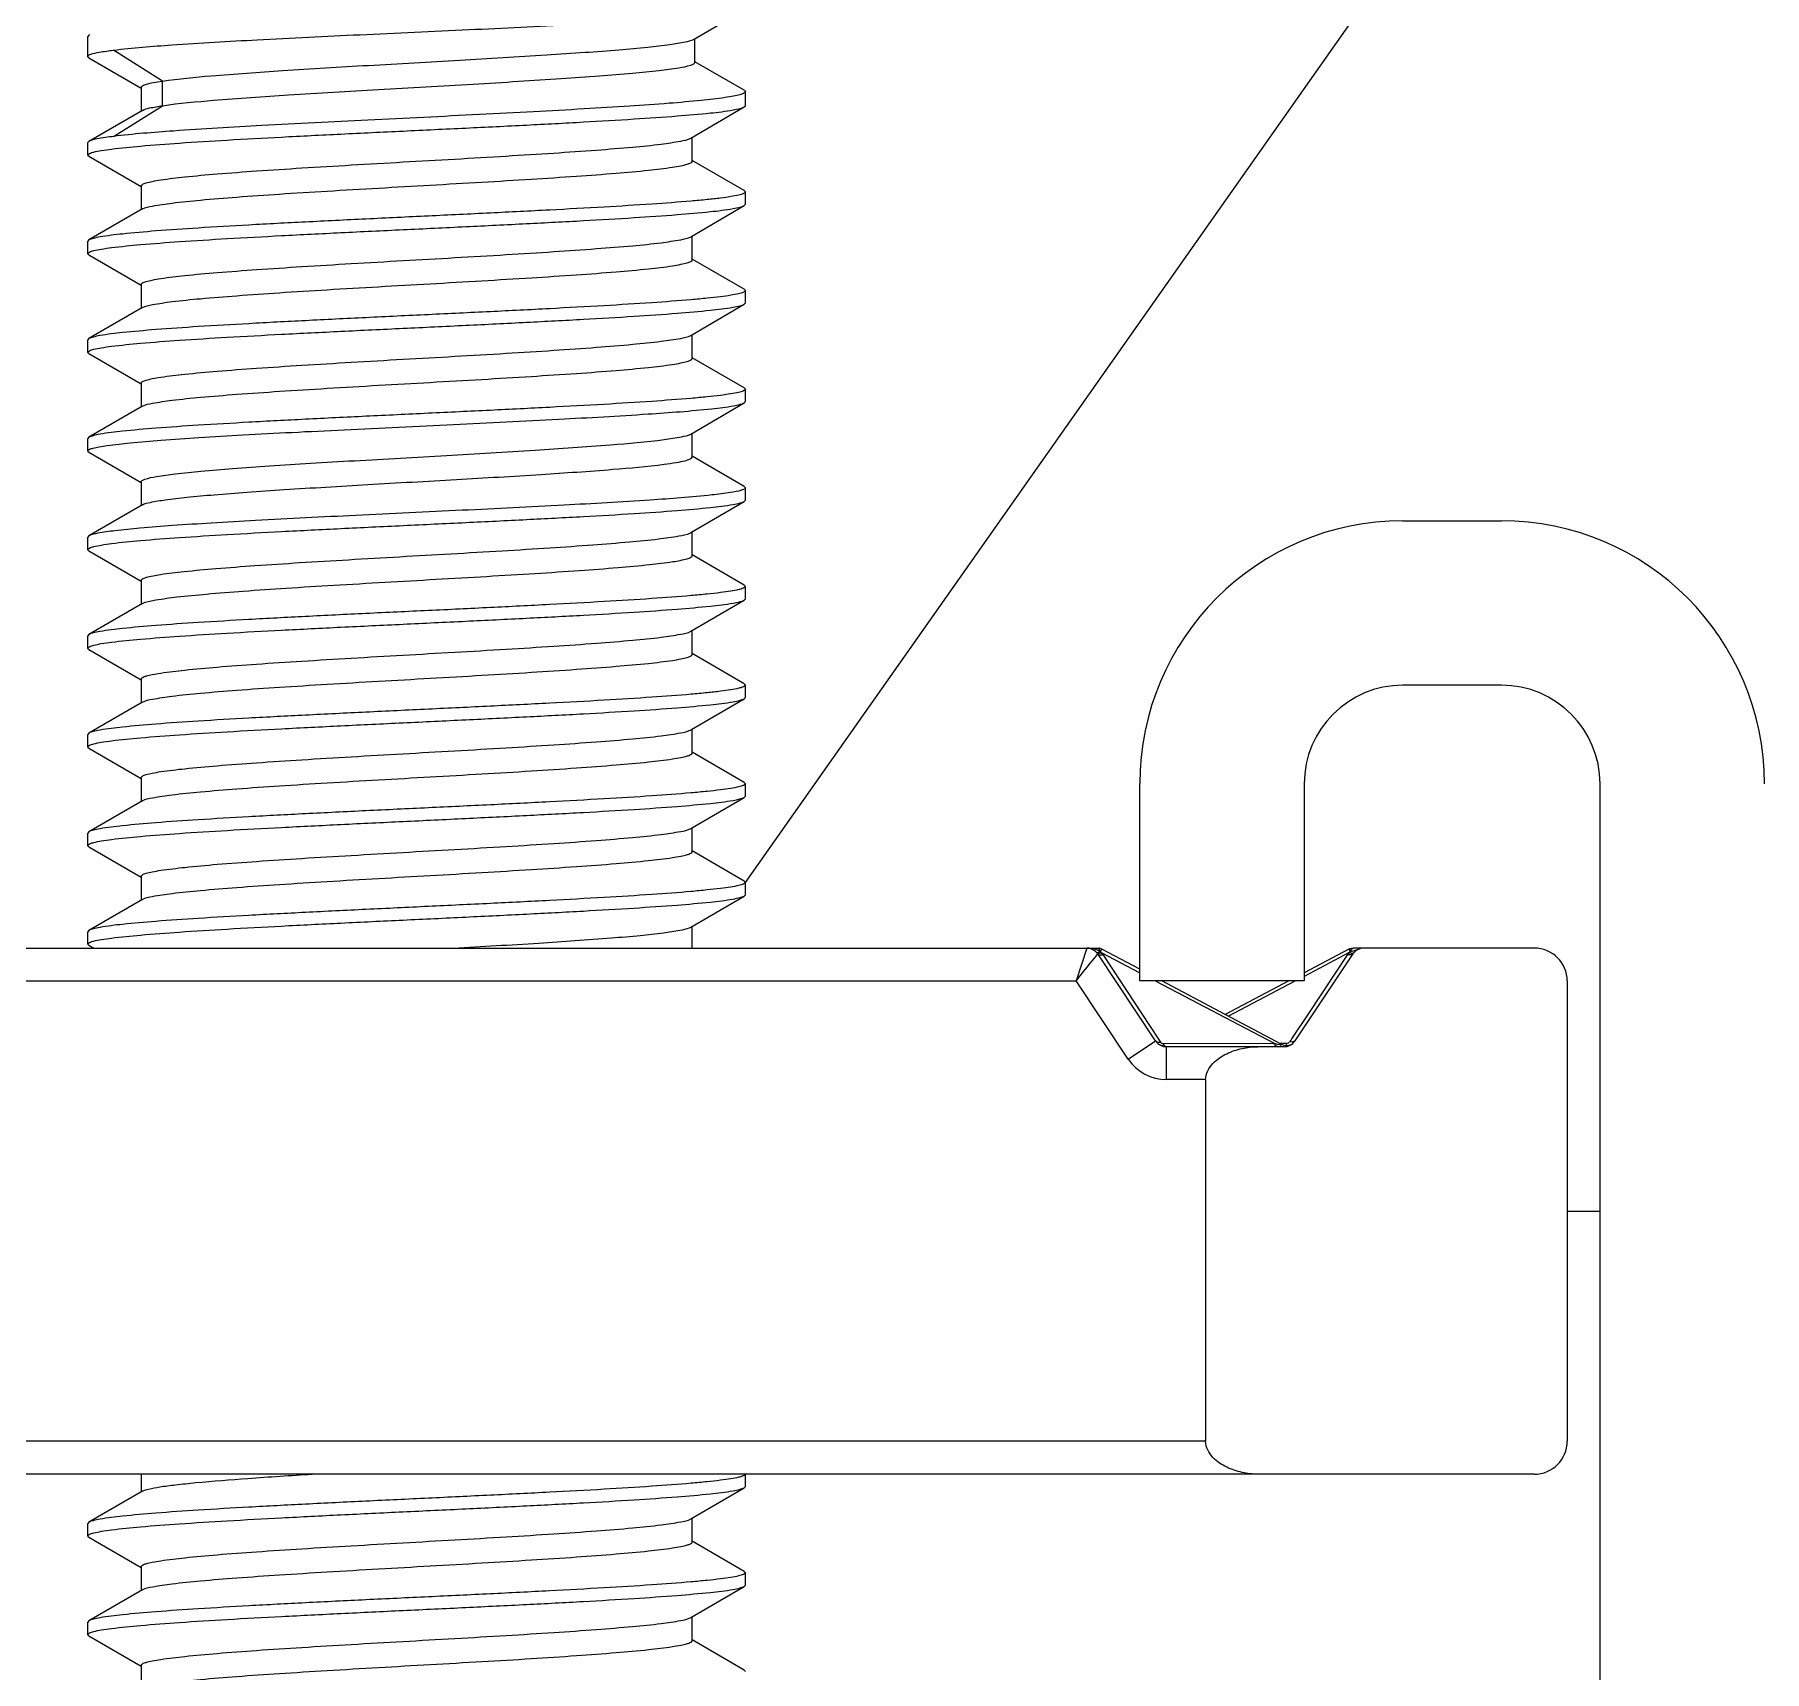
# Model space of a CAD drawing. Extents: x 27938 to 1042331, y -235042 to 1535213.
# Drawn here: x 732747.7 to 733053.3, y 769173.6 to 769462.7 of the extents above; entities that cross this region are included whole.
import ezdxf

# ---------------------------------------------------------------- set-up
doc = ezdxf.new("R2010")
doc.units = 0
doc.header["$LTSCALE"] = 1000
doc.header["$MEASUREMENT"] = 0
doc.styles.get("Standard").update_dxf_attribs({"font": 'gbenor.shx', "bigfont": 'gbcbig.shx'})
doc.dimstyles.get("Standard").update_dxf_attribs({"dimtxt": 0.18, "dimasz": 0.18, "dimexe": 0.18, "dimexo": 0.0625, "dimgap": 0.09, "dimtad": 0, "dimtih": 1, "dimtoh": 1, "dimdec": 4, "dimzin": 0, "dimdsep": 46, "dimtxsty": 'Standard', "dimcen": 0.09, "dimadec": 0, "dimazin": 0, "dimtfac": 1, "dimtdec": 4, "dimtofl": 0, "dimtmove": 0, "dimatfit": 3, "dimfxl": 1, "dimtolj": 1, "dimtzin": 0, "dimarcsym": 0})

msp = doc.modelspace()

# ---------------------------------------------------------------- linework, layer by layer
at = {"linetype": 'Continuous'}
for p, q in [((732864.11, 769461.91), (732873.08, 769467.13)), ((732757.36, 769462.75), (732757.09, 769462.44)), ((732757.09, 769458.9), (732757.09, 769462.44)), ((732757.09, 769458.9), (732757.09, 769462.44)), ((732864.34, 769457.83), (732864.34, 769462.05)), ((732757.28, 769458.67), (732757.09, 769458.9)), ((732757.28, 769458.67), (732766.5, 769453.31)), ((732770.28, 769454.55), (732761.6, 769460)), ((732873.02, 769452.93), (732864.34, 769457.96)), ((732766.5, 769453.45), (732766.5, 769449.23)), ((732770.28, 769450.19), (732770.28, 769454.55)), ((732873.02, 769452.93), (732873.25, 769452.66)), ((732873.25, 769452.66), (732873.24, 769452.63)), ((732873.25, 769450.19), (732873.25, 769452.66)), ((732873.25, 769450.19), (732873.25, 769452.66)), ((732766.73, 769449.37), (732757.28, 769443.89)), ((732761.6, 769444.76), (732770.28, 769450.19)), ((732863.6, 769444.47), (732873.05, 769449.96)), ((732873.05, 769449.96), (732873.25, 769450.19)), ((732757.28, 769443.89), (732757.09, 769443.66)), ((732757.09, 769441.48), (732757.09, 769443.66)), ((732757.09, 769441.48), (732757.09, 769443.66)), ((732863.84, 769440.38), (732863.84, 769444.6)), ((732757.28, 769441.25), (732757.09, 769441.48)), ((732757.28, 769441.25), (732766.5, 769435.89)), ((732873.05, 769435.18), (732863.84, 769440.52)), ((732766.5, 769436.02), (732766.5, 769431.81)), ((732873.05, 769435.18), (732873.25, 769434.95)), ((732873.25, 769434.95), (732873.24, 769434.92)), ((732873.25, 769432.77), (732873.25, 769434.95)), ((732873.25, 769432.77), (732873.25, 769434.95)), ((732766.73, 769431.94), (732757.28, 769426.47)), ((732863.6, 769427.04), (732873.05, 769432.54)), ((732873.05, 769432.54), (732873.25, 769432.77)), ((732757.28, 769426.47), (732757.09, 769426.24)), ((732757.09, 769424.05), (732757.09, 769426.24)), ((732757.09, 769424.05), (732757.09, 769426.24)), ((732863.84, 769422.96), (732863.84, 769427.18)), ((732757.28, 769423.83), (732757.09, 769424.05)), ((732757.28, 769423.83), (732766.5, 769418.47)), ((732873.05, 769417.75), (732863.84, 769423.09)), ((732766.5, 769418.6), (732766.5, 769414.38)), ((732873.05, 769417.75), (732873.25, 769417.52)), ((732873.05, 769415.11), (732873.25, 769415.34)), ((732873.25, 769417.52), (732873.24, 769417.49)), ((732873.25, 769415.34), (732873.25, 769417.52)), ((732873.25, 769415.34), (732873.25, 769417.52)), ((732766.73, 769414.52), (732757.28, 769409.04)), ((732863.6, 769409.62), (732873.05, 769415.11)), ((732757.28, 769409.04), (732757.09, 769408.81)), ((732863.84, 769405.53), (732863.84, 769409.75)), ((732757.09, 769406.63), (732757.09, 769408.81)), ((732757.09, 769406.63), (732757.09, 769408.81)), ((732757.28, 769406.4), (732757.09, 769406.63)), ((732757.28, 769406.4), (732766.5, 769401.04)), ((732873.05, 769400.33), (732863.84, 769405.67)), ((732766.5, 769401.18), (732766.5, 769396.96)), ((732873.05, 769400.33), (732873.25, 769400.1)), ((732873.25, 769400.1), (732873.24, 769400.07)), ((732873.25, 769397.92), (732873.25, 769400.1)), ((732873.25, 769397.92), (732873.25, 769400.1)), ((732766.73, 769397.09), (732757.28, 769391.62)), ((732863.6, 769392.19), (732873.05, 769397.69)), ((732873.05, 769397.69), (732873.25, 769397.92)), ((732757.28, 769391.62), (732757.09, 769391.39)), ((732757.09, 769389.21), (732757.09, 769391.39)), ((732757.09, 769389.21), (732757.09, 769391.39)), ((732863.84, 769388.11), (732863.84, 769392.33)), ((732757.09, 769389.21), (732757.09, 769389.24)), ((732757.28, 769388.98), (732757.09, 769389.21)), ((732757.28, 769388.98), (732766.5, 769383.62)), ((732873.05, 769382.91), (732863.84, 769388.25)), ((732766.5, 769383.75), (732766.5, 769379.53)), ((732873.05, 769382.91), (732873.25, 769382.68)), ((732873.25, 769380.49), (732873.25, 769382.68)), ((732873.25, 769380.49), (732873.25, 769382.68)), ((732766.73, 769379.67), (732757.28, 769374.19)), ((732863.6, 769374.77), (732873.05, 769380.27)), ((732873.05, 769380.27), (732873.25, 769380.49)), ((732989.41, 769376.87), (733006.83, 769376.87)), ((732757.28, 769374.19), (732757.09, 769373.96)), ((732757.09, 769371.78), (732757.09, 769373.96)), ((732863.48, 769374.7), (732863.6, 769374.77)), ((732863.84, 769370.68), (732863.84, 769374.91)), ((732757.28, 769371.55), (732757.09, 769371.78)), ((732757.28, 769371.55), (732766.5, 769366.19)), ((732873.05, 769365.48), (732863.84, 769370.82)), ((732766.5, 769366.33), (732766.5, 769362.11)), ((732873.05, 769365.48), (732873.25, 769365.25)), ((732873.25, 769365.25), (732873.24, 769365.22)), ((732873.25, 769363.07), (732873.25, 769365.25)), ((732873.25, 769363.07), (732873.25, 769365.25)), ((732766.73, 769362.25), (732757.28, 769356.77)), ((732766.73, 769362.25), (732766.97, 769362.36)), ((732863.6, 769357.35), (732873.05, 769362.84)), ((732873.05, 769362.84), (732873.25, 769363.07)), ((732863.84, 769353.26), (732863.84, 769357.48)), ((732757.28, 769356.77), (732757.09, 769356.54)), ((732757.09, 769354.36), (732757.09, 769356.54)), ((732757.09, 769354.36), (732757.09, 769356.54)), ((732757.28, 769354.13), (732757.09, 769354.36)), ((732757.28, 769354.13), (732766.5, 769348.77)), ((732873.05, 769348.06), (732863.84, 769353.4)), ((732766.5, 769348.9), (732766.5, 769344.69)), ((732873.05, 769348.06), (732873.25, 769347.83)), ((732863.6, 769339.92), (732873.05, 769345.42)), ((732873.05, 769345.42), (732873.25, 769345.65)), ((732873.25, 769347.83), (732873.24, 769347.8)), ((732873.25, 769345.65), (732873.25, 769347.83)), ((732873.25, 769345.65), (732873.25, 769347.83)), ((733006.83, 769347.83), (732989.41, 769347.83)), ((732766.73, 769344.82), (732757.28, 769339.35)), ((732757.28, 769339.35), (732757.09, 769339.12)), ((732757.09, 769336.93), (732757.09, 769339.12)), ((732757.09, 769336.93), (732757.09, 769339.12)), ((732863.84, 769335.84), (732863.84, 769340.06)), ((732757.28, 769336.71), (732757.09, 769336.93)), ((732757.28, 769336.71), (732766.5, 769331.35)), ((732873.05, 769330.63), (732863.84, 769335.97)), ((732766.5, 769331.48), (732766.5, 769327.26)), ((732873.05, 769330.63), (732873.25, 769330.4)), ((732873.25, 769330.4), (732873.24, 769330.37)), ((732873.25, 769328.22), (732873.25, 769330.4)), ((732873.25, 769328.22), (732873.25, 769330.4)), ((732942.94, 769295.56), (732942.94, 769330.4)), ((732971.98, 769330.4), (732971.98, 769295.56)), ((733024.26, 768947.08), (733024.26, 769330.4)), ((732766.73, 769327.4), (732757.28, 769321.92)), ((732863.6, 769322.5), (732873.05, 769327.99)), ((732873.05, 769327.99), (732873.25, 769328.22)), ((732757.28, 769321.92), (732757.09, 769321.69)), ((732757.09, 769319.51), (732757.09, 769321.69)), ((732757.09, 769319.51), (732757.09, 769321.69)), ((732863.84, 769318.41), (732863.84, 769322.63)), ((732757.28, 769319.28), (732757.09, 769319.51)), ((732757.28, 769319.28), (732766.5, 769313.92)), ((732873.05, 769313.21), (732863.84, 769318.55)), ((732766.5, 769314.06), (732766.5, 769309.84)), ((732873.05, 769313.21), (732873.25, 769312.98)), ((732873.25, 769312.98), (732873.24, 769312.95)), ((732873.25, 769310.8), (732873.25, 769312.98)), ((732873.25, 769310.8), (732873.25, 769312.98)), ((732766.73, 769309.97), (732757.28, 769304.5)), ((732863.6, 769305.07), (732873.05, 769310.57)), ((732873.05, 769310.57), (732873.25, 769310.8)), ((732863.84, 769301.36), (732863.84, 769305.21)), ((732757.28, 769304.5), (732757.09, 769304.27)), ((732757.09, 769302.09), (732757.09, 769304.27)), ((732757.09, 769302.09), (732757.09, 769304.27)), ((732757.28, 769301.86), (732757.09, 769302.09)), ((732863.39, 769304.97), (732863.6, 769305.07)), ((732696.77, 769301.36), (732935.43, 769301.36)), ((732757.28, 769301.86), (732758.13, 769301.36)), ((732933.57, 769301.36), (732931.7, 769295.56)), ((732935.35, 769300.57), (732935.27, 769300.62)), ((732935.42, 769300.56), (732935.35, 769300.57)), ((732945.74, 769284.97), (732935.5, 769300.33)), ((732935.77, 769300.48), (732936.12, 769300.61)), ((732935.98, 769300.69), (732936.25, 769301.17)), ((732936, 769300.7), (732936.06, 769300.66)), ((732936.06, 769300.66), (732936.12, 769300.61)), ((732936.12, 769300.61), (732942.94, 769297.02)), ((732942.94, 769297.62), (732936.24, 769301.16)), ((732936.4, 769300.23), (732943.29, 769289.78)), ((732980.59, 769300.33), (732970.35, 769284.97)), ((732979.88, 769301.16), (732971.98, 769296.99)), ((732979.93, 769300.57), (732971.98, 769296.38)), ((732972.8, 769289.84), (732979.69, 769300.24)), ((732979.93, 769300.57), (732980.12, 769300.71)), ((732980.28, 769300.45), (732979.93, 769300.57)), ((732980.24, 769301), (732980.14, 769300.79)), ((732982.35, 769301.36), (732980.69, 769301.36)), ((732981.92, 769301.36), (732980.72, 769301.36)), ((732980.89, 769300.95), (732981.52, 769301.17)), ((733012.64, 769301.36), (732982.52, 769301.36)), ((732698.63, 769295.56), (732931.7, 769295.56)), ((732940.91, 769281.75), (732931.7, 769295.56)), ((732971.98, 769295.56), (732942.94, 769295.56)), ((732945.75, 769295.55), (732966.7, 769284.55)), ((732958.05, 769289.64), (732946.85, 769295.56)), ((732969.26, 769295.56), (732958.05, 769289.64)), ((732970.36, 769295.53), (732958.6, 769289.34)), ((733018.45, 769295.56), (733018.45, 769214.24)), ((732943.29, 769289.78), (732946.25, 769285.3)), ((732968.05, 769284.35), (732958.05, 769289.64)), ((732969.81, 769285.33), (732972.8, 769289.84)), ((732940.91, 769281.75), (732945.74, 769284.97)), ((732946.25, 769285.3), (732946.62, 769284.75)), ((732947.1, 769284.49), (732966.7, 769284.55)), ((732947.67, 769278.13), (732947.67, 769283.94)), ((732968.42, 769283.94), (732947.67, 769283.94)), ((732966.7, 769284.55), (732967.24, 769284.42)), ((732967.24, 769284.42), (732967.4, 769284.38)), ((732967.4, 769284.38), (732967.7, 769284.31)), ((732967.66, 769284.56), (732968.98, 769284.56)), ((732967.86, 769284.15), (732967.7, 769284.31)), ((732968.82, 769284.22), (732968.98, 769284.56)), ((732969.47, 769284.82), (732969.67, 769285.13)), ((732969.85, 769284.77), (732969.47, 769284.82)), ((732969.67, 769285.13), (732969.81, 769285.33)), ((732954.56, 769278.13), (732947.67, 769278.13)), ((732954.56, 769278.13), (732954.56, 769214.24)), ((733018.45, 769254.9), (733024.26, 769254.9)), ((732954.56, 769214.24), (732611.89, 769214.24)), ((733012.64, 769208.44), (732617.7, 769208.44)), ((732766.5, 769208.44), (732766.5, 769205.29)), ((732873.25, 769206.25), (732873.25, 769208.44)), ((732873.25, 769206.25), (732873.25, 769208.44)), ((732766.73, 769205.43), (732757.28, 769199.95)), ((732863.6, 769200.53), (732873.05, 769206.03)), ((732873.05, 769206.03), (732873.25, 769206.25)), ((732757.28, 769199.95), (732757.09, 769199.72)), ((732757.09, 769197.54), (732757.09, 769199.72)), ((732757.09, 769197.54), (732757.09, 769199.72)), ((732863.84, 769196.44), (732863.84, 769200.67)), ((732757.28, 769197.31), (732757.09, 769197.54)), ((732757.28, 769197.31), (732766.5, 769191.95)), ((732873.05, 769191.24), (732863.84, 769196.58)), ((732766.5, 769192.09), (732766.5, 769187.87)), ((732873.25, 769191.01), (732873.24, 769190.98)), ((732873.25, 769188.83), (732873.25, 769191.01)), ((732873.25, 769188.83), (732873.25, 769191.01)), ((732766.73, 769188.01), (732757.28, 769182.53)), ((732863.6, 769183.11), (732873.05, 769188.6)), ((732873.05, 769188.6), (732873.25, 769188.83)), ((732863.84, 769179.02), (732863.84, 769183.24)), ((732757.28, 769182.53), (732757.09, 769182.3)), ((732757.09, 769180.12), (732757.09, 769182.3)), ((732757.09, 769180.12), (732757.09, 769182.3)), ((732757.28, 769179.89), (732757.09, 769180.12)), ((732757.28, 769179.89), (732766.5, 769174.53)), ((732873.05, 769173.82), (732863.84, 769179.16)), ((732766.5, 769174.66), (732766.5, 769170.45)), ((732873.05, 769173.82), (732873.25, 769173.59))]:
    msp.add_line(p, q, dxfattribs=at)
for centre, radius, start, end in [((732989.41, 769330.4), 46.46, 90, 180), ((733006.83, 769330.4), 46.46, 0, 90), ((732989.41, 769330.4), 17.42, 90, 180), ((733006.83, 769330.4), 17.42, 0, 90), ((732933.57, 769296.07), 5.29, 80.5318, 90.0397), ((732933.57, 769299.04), 2.32, 33.6901, 90), ((732933.85, 769297.2), 4.13, 67.0808, 71.6139), ((732934.03, 769297.61), 3.69, 62.2609, 67.0902), ((732934.15, 769297.84), 3.42, 61.176, 62.2111), ((732934.66, 769300.35), 1.36, 32.6852, 34.7374), ((732934.23, 769298), 3.24, 57.7436, 61.1962), ((732934.51, 769300.25), 1.54, 29.1761, 32.7458), ((732934.66, 769300.34), 1.37, 24.8124, 29.1852), ((732934.8, 769300.4), 1.21, 19.6457, 24.8196), ((732934.94, 769300.45), 1.07, 13.0088, 19.662), ((732933.01, 769298.01), 4.05, 33.3657, 39.9733), ((732983.1, 769297.98), 4.09, 140.7761, 146.4499), ((733000.71, 769232.9), 70.87, 106.6154, 106.8895), ((732981.26, 769300.39), 1.18, 160.2304, 163.9636), ((732972.76, 769326.55), 26.86, 286.6266, 287.6315), ((732982.52, 769299.04), 2.32, 90, 146.3099), ((733012.64, 769295.56), 5.81, 0, 90), ((732947.67, 769286.26), 2.32, 213.6901, 270), ((732947.22, 769285.89), 1.74, 242.3724, 264.9828), ((732967.86, 769285.01), 0.719, 256.9317, 262.7384), ((732968.86, 769285.89), 1.74, 242.1358, 297.4642), ((732968.42, 769286.26), 2.32, 270, 326.3099), ((732967.94, 769284.8), 1.05, 323.4647, 326.9897), ((732947.67, 769286.26), 8.13, 213.6901, 270), ((733012.64, 769214.24), 5.81, 270, 0)]:
    msp.add_arc(centre, radius, start, end, dxfattribs=at)
for points, knots in [([(732761.6, 769460), (732765.03, 769460.43), (732773.49, 769461.07), (732788.01, 769461.92), (732805.53, 769462.76), (732824.1, 769463.61), (732839.32, 769464.33), (732850.48, 769464.94), (732857.54, 769465.36), (732863.41, 769465.79), (732867.97, 769466.17), (732871.01, 769466.62), (732872.62, 769466.86), (732873.08, 769467.13)], [0, 0, 0, 0, 0.092558, 0.227667, 0.390531, 0.563263, 0.72685, 0.799502, 0.863318, 0.916535, 0.9577, 0.985721, 1, 1, 1, 1]), ([(732770.28, 769454.55), (732773.14, 769454.97), (732780.2, 769455.62), (732792.33, 769456.48), (732806.97, 769457.34), (732822.51, 769458.22), (732835.27, 769458.97), (732844.66, 769459.59), (732850.63, 769460.04), (732855.63, 769460.49), (732859.55, 769460.91), (732862.24, 769461.36), (732863.67, 769461.66), (732864.11, 769461.91)], [0, 0, 0, 0, 0.091917, 0.225875, 0.387382, 0.558899, 0.721827, 0.794479, 0.858578, 0.912404, 0.954539, 0.98392, 1, 1, 1, 1]), ([(732757.09, 769458.9), (732757.09, 769458.93), (732757.18, 769459.14), (732757.42, 769459.21), (732757.6, 769459.27)], [0, 0, 0, 0, 0.150032, 1, 1, 1, 1]), ([(732757.6, 769459.27), (732758.08, 769459.45), (732759.43, 769459.71), (732760.77, 769459.9), (732761.6, 769460)], [0, 0, 0, 0, 0.381972, 1, 1, 1, 1]), ([(732770.28, 769450.19), (732773.27, 769450.63), (732780.69, 769451.3), (732793.41, 769452.19), (732808.69, 769453.09), (732822.25, 769453.85), (732833.01, 769454.48), (732840.46, 769454.95), (732847.17, 769455.42), (732852.94, 769455.88), (732857.63, 769456.34), (732861.05, 769456.77), (732863.15, 769457.18), (732864.07, 769457.5), (732864.34, 769457.73), (732864.34, 769457.83)], [0, 0, 0, 0, 0.095824, 0.236156, 0.404676, 0.581721, 0.666965, 0.74667, 0.818513, 0.880413, 0.930596, 0.967658, 0.990667, 0.99686, 1, 1, 1, 1]), ([(732873.24, 769452.63), (732873.22, 769452.51), (732872.85, 769452.29), (732872.17, 769452.07), (732871.05, 769451.83), (732868.78, 769451.46), (732864.98, 769451.04), (732859.36, 769450.56), (732852.46, 769450.07), (732844.47, 769449.59), (732835.63, 769449.1), (732822.89, 769448.44), (732806.89, 769447.66), (732788.86, 769446.76), (732773.87, 769445.86), (732765.13, 769445.2), (732761.6, 769444.76)], [0, 0, 0, 0, 0.0033, 0.009857, 0.019984, 0.033682, 0.071486, 0.122281, 0.18463, 0.256736, 0.336512, 0.421646, 0.598027, 0.76553, 0.904858, 1, 1, 1, 1]), ([(732766.5, 769453.45), (732766.5, 769453.57), (732766.87, 769453.84), (732767.58, 769454.04), (732768.79, 769454.32), (732769.73, 769454.47), (732770.28, 769454.55)], [0, 0, 0, 0, 0.090831, 0.281881, 0.585261, 1, 1, 1, 1]), ([(732757.09, 769441.48), (732757.09, 769441.6), (732757.53, 769441.85), (732758.28, 769442.05), (732759.63, 769442.32), (732762.36, 769442.69), (732766.98, 769443.14), (732773.77, 769443.65), (732782.08, 769444.16), (732791.59, 769444.68), (732801.96, 769445.2), (732812.81, 769445.72), (732823.75, 769446.24), (732834.37, 769446.76), (732844.3, 769447.28), (732853.16, 769447.8), (732860.64, 769448.31), (732866.46, 769448.82), (732870.19, 769449.24), (732872.17, 769449.64), (732872.83, 769449.83), (732873.05, 769449.96)], [0, 0, 0, 0, 0.00322, 0.0104, 0.021911, 0.037725, 0.081756, 0.140993, 0.213313, 0.296099, 0.38634, 0.48076, 0.575929, 0.668382, 0.754759, 0.831923, 0.897075, 0.947869, 0.982512, 0.993416, 1, 1, 1, 1]), ([(732766.73, 769449.37), (732767.11, 769449.59), (732768.32, 769449.87), (732769.51, 769450.08), (732770.28, 769450.19)], [0, 0, 0, 0, 0.360548, 1, 1, 1, 1]), ([(732761.6, 769444.76), (732760.65, 769444.64), (732759.21, 769444.41), (732757.73, 769444.14), (732757.29, 769443.89)], [0, 0, 0, 0, 0.654168, 1, 1, 1, 1]), ([(732766.5, 769436.02), (732766.5, 769436.14), (732766.84, 769436.39), (732767.49, 769436.59), (732768.6, 769436.86), (732770.87, 769437.23), (732774.7, 769437.68), (732780.34, 769438.19), (732787.24, 769438.7), (732795.14, 769439.21), (732803.77, 769439.73), (732815.81, 769440.42), (732827.74, 769441.09), (732839.13, 769441.8), (732846.59, 769442.31), (732852.9, 769442.83), (732857.88, 769443.3), (732861.27, 769443.83), (732863.07, 769444.15), (732863.6, 769444.47)], [0, 0, 0, 0, 0.003516, 0.010771, 0.022251, 0.037963, 0.081622, 0.14032, 0.211989, 0.294071, 0.383621, 0.477423, 0.664258, 0.750574, 0.827953, 0.893625, 0.945254, 0.981055, 1, 1, 1, 1]), ([(732766.73, 769431.94), (732767.27, 769432.25), (732769.07, 769432.57), (732772.46, 769433.1), (732777.45, 769433.58), (732783.76, 769434.1), (732791.21, 769434.61), (732802.61, 769435.31), (732814.54, 769435.99), (732826.57, 769436.68), (732835.2, 769437.19), (732843.1, 769437.71), (732850, 769438.22), (732855.64, 769438.72), (732859.47, 769439.17), (732861.73, 769439.54), (732862.85, 769439.81), (732863.5, 769440.01), (732863.84, 769440.27), (732863.84, 769440.38)], [0, 0, 0, 0, 0.018976, 0.054803, 0.106452, 0.172137, 0.249523, 0.33584, 0.522662, 0.616451, 0.705987, 0.788054, 0.859709, 0.918395, 0.962045, 0.977755, 0.98923, 0.996486, 1, 1, 1, 1]), ([(732873.24, 769434.92), (732873.21, 769434.78), (732872.74, 769434.56), (732871.93, 769434.34), (732870.54, 769434.09), (732868.69, 769433.83), (732866.34, 769433.57), (732862.31, 769433.2), (732856.24, 769432.76), (732847.91, 769432.24), (732838.4, 769431.73), (732828.04, 769431.21), (732817.22, 769430.69), (732806.33, 769430.17), (732795.75, 769429.65), (732785.88, 769429.14), (732777.06, 769428.62), (732769.62, 769428.12), (732763.84, 769427.61), (732760.13, 769427.18), (732758.17, 769426.79), (732757.51, 769426.59), (732757.29, 769426.47)], [0, 0, 0, 0, 0.003588, 0.01121, 0.023135, 0.039326, 0.059664, 0.083976, 0.143635, 0.216182, 0.29901, 0.389133, 0.483302, 0.578116, 0.670151, 0.75609, 0.832833, 0.897615, 0.948118, 0.982576, 0.993432, 1, 1, 1, 1]), ([(732757.09, 769424.05), (732757.09, 769424.18), (732757.53, 769424.43), (732758.28, 769424.63), (732759.63, 769424.9), (732762.36, 769425.27), (732766.98, 769425.72), (732773.77, 769426.23), (732782.08, 769426.74), (732791.59, 769427.26), (732801.96, 769427.78), (732812.81, 769428.3), (732823.75, 769428.82), (732834.37, 769429.34), (732844.3, 769429.86), (732853.16, 769430.37), (732860.64, 769430.88), (732866.46, 769431.39), (732870.19, 769431.82), (732872.17, 769432.22), (732872.83, 769432.41), (732873.05, 769432.54)], [0, 0, 0, 0, 0.00322, 0.0104, 0.021911, 0.037726, 0.081758, 0.140994, 0.213314, 0.296099, 0.38634, 0.48076, 0.575927, 0.668379, 0.754757, 0.831923, 0.897075, 0.947869, 0.982512, 0.993416, 1, 1, 1, 1]), ([(732766.5, 769418.6), (732766.5, 769418.72), (732766.84, 769418.97), (732767.49, 769419.17), (732768.6, 769419.44), (732770.87, 769419.81), (732774.7, 769420.26), (732780.34, 769420.76), (732787.24, 769421.27), (732795.14, 769421.79), (732803.77, 769422.31), (732815.81, 769423), (732827.74, 769423.67), (732839.13, 769424.38), (732846.59, 769424.89), (732852.9, 769425.4), (732857.88, 769425.88), (732861.27, 769426.41), (732863.07, 769426.73), (732863.6, 769427.04)], [0, 0, 0, 0, 0.003515, 0.010772, 0.02225, 0.037963, 0.081622, 0.14032, 0.21199, 0.294071, 0.383622, 0.477423, 0.664258, 0.750574, 0.827954, 0.893625, 0.945254, 0.981055, 1, 1, 1, 1]), ([(732766.73, 769414.52), (732767.27, 769414.83), (732769.07, 769415.15), (732772.46, 769415.68), (732777.45, 769416.15), (732783.76, 769416.67), (732791.21, 769417.18), (732802.61, 769417.89), (732814.54, 769418.56), (732826.57, 769419.25), (732835.2, 769419.77), (732843.1, 769420.28), (732850, 769420.8), (732855.64, 769421.3), (732859.47, 769421.75), (732861.73, 769422.12), (732862.85, 769422.39), (732863.5, 769422.59), (732863.84, 769422.84), (732863.84, 769422.96)], [0, 0, 0, 0, 0.018976, 0.054803, 0.106452, 0.172137, 0.249523, 0.335841, 0.522662, 0.616452, 0.705988, 0.788055, 0.85971, 0.918396, 0.962045, 0.977753, 0.989231, 0.996484, 1, 1, 1, 1]), ([(732873.24, 769417.49), (732873.21, 769417.36), (732872.74, 769417.14), (732871.93, 769416.92), (732870.54, 769416.66), (732868.69, 769416.41), (732866.34, 769416.15), (732862.31, 769415.78), (732856.25, 769415.33), (732847.91, 769414.82), (732838.4, 769414.3), (732828.04, 769413.78), (732817.22, 769413.27), (732806.33, 769412.75), (732795.75, 769412.23), (732785.88, 769411.71), (732777.06, 769411.2), (732769.62, 769410.69), (732763.84, 769410.18), (732760.13, 769409.76), (732758.17, 769409.36), (732757.51, 769409.17), (732757.29, 769409.04)], [0, 0, 0, 0, 0.003588, 0.011209, 0.023134, 0.039324, 0.059662, 0.083974, 0.143632, 0.21618, 0.299009, 0.389132, 0.4833, 0.578113, 0.670149, 0.756088, 0.83283, 0.897612, 0.948116, 0.982575, 0.993432, 1, 1, 1, 1]), ([(732757.09, 769406.63), (732757.09, 769406.76), (732757.53, 769407.01), (732758.28, 769407.2), (732759.63, 769407.47), (732762.36, 769407.84), (732766.98, 769408.3), (732773.77, 769408.8), (732782.08, 769409.32), (732791.59, 769409.83), (732801.96, 769410.35), (732812.81, 769410.87), (732823.75, 769411.39), (732834.37, 769411.92), (732844.3, 769412.43), (732853.16, 769412.95), (732860.64, 769413.46), (732866.46, 769413.97), (732870.19, 769414.39), (732872.17, 769414.79), (732872.83, 769414.99), (732873.05, 769415.11)], [0, 0, 0, 0, 0.00322, 0.0104, 0.021911, 0.037726, 0.081758, 0.140994, 0.213312, 0.296095, 0.386336, 0.480757, 0.575924, 0.668376, 0.754755, 0.831922, 0.897076, 0.94787, 0.982512, 0.993416, 1, 1, 1, 1]), ([(732766.5, 769401.18), (732766.5, 769401.29), (732766.84, 769401.55), (732767.49, 769401.75), (732768.6, 769402.01), (732770.87, 769402.38), (732774.7, 769402.83), (732780.34, 769403.34), (732787.24, 769403.85), (732795.14, 769404.36), (732803.77, 769404.88), (732815.81, 769405.57), (732827.74, 769406.24), (732839.13, 769406.95), (732846.59, 769407.46), (732852.9, 769407.98), (732857.88, 769408.46), (732861.27, 769408.98), (732863.07, 769409.31), (732863.6, 769409.62)], [0, 0, 0, 0, 0.003515, 0.010772, 0.02225, 0.037963, 0.081622, 0.14032, 0.21199, 0.294071, 0.383622, 0.477423, 0.664258, 0.750575, 0.827954, 0.893625, 0.945255, 0.981055, 1, 1, 1, 1]), ([(732766.73, 769397.09), (732767.27, 769397.4), (732769.07, 769397.73), (732772.46, 769398.25), (732777.45, 769398.73), (732783.76, 769399.25), (732791.21, 769399.76), (732802.61, 769400.47), (732814.54, 769401.14), (732826.57, 769401.83), (732835.2, 769402.35), (732843.1, 769402.86), (732850, 769403.37), (732855.64, 769403.88), (732859.47, 769404.33), (732861.73, 769404.7), (732862.85, 769404.96), (732863.5, 769405.16), (732863.84, 769405.42), (732863.84, 769405.53)], [0, 0, 0, 0, 0.018976, 0.054802, 0.106452, 0.172137, 0.249523, 0.33584, 0.522662, 0.616451, 0.705987, 0.788054, 0.85971, 0.918396, 0.962045, 0.977753, 0.989231, 0.996484, 1, 1, 1, 1]), ([(732873.24, 769400.07), (732873.21, 769399.93), (732872.74, 769399.72), (732871.93, 769399.49), (732870.54, 769399.24), (732868.69, 769398.99), (732866.34, 769398.73), (732862.31, 769398.35), (732856.25, 769397.91), (732847.91, 769397.39), (732838.4, 769396.88), (732828.04, 769396.36), (732817.22, 769395.84), (732806.33, 769395.32), (732795.75, 769394.8), (732785.88, 769394.29), (732777.06, 769393.77), (732769.62, 769393.27), (732763.84, 769392.76), (732760.13, 769392.34), (732758.17, 769391.94), (732757.51, 769391.75), (732757.29, 769391.62)], [0, 0, 0, 0, 0.003588, 0.011208, 0.023133, 0.039323, 0.05966, 0.083972, 0.14363, 0.21618, 0.29901, 0.389134, 0.483301, 0.578116, 0.670152, 0.75609, 0.832831, 0.897611, 0.948116, 0.982575, 0.993432, 1, 1, 1, 1]), ([(732867.35, 769396.66), (732868.63, 769396.8), (732870.31, 769396.99), (732872.2, 769397.38), (732872.84, 769397.57), (732873.05, 769397.69)], [0, 0, 0, 0, 0.663188, 0.872597, 1, 1, 1, 1]), ([(732757.09, 769389.24), (732757.12, 769389.35), (732757.47, 769389.55), (732758.12, 769389.74), (732759.2, 769389.97), (732761.37, 769390.3), (732765.02, 769390.69), (732770.42, 769391.14), (732777.07, 769391.59), (732784.78, 769392.04), (732793.34, 769392.5), (732805.74, 769393.12), (732821.46, 769393.86), (732839.36, 769394.73), (732854.58, 769395.6), (732863.6, 769396.25), (732867.35, 769396.66)], [0, 0, 0, 0, 0.003125, 0.009451, 0.019259, 0.032549, 0.069278, 0.118709, 0.179497, 0.249964, 0.328153, 0.411892, 0.586609, 0.754787, 0.897843, 1, 1, 1, 1]), ([(732766.5, 769383.75), (732766.5, 769383.85), (732766.75, 769384.07), (732767.64, 769384.38), (732769.64, 769384.79), (732772.93, 769385.21), (732777.43, 769385.66), (732782.97, 769386.12), (732789.43, 769386.57), (732796.6, 769387.03), (732807.02, 769387.65), (732820.25, 769388.39), (732835.32, 769389.27), (732848.14, 769390.14), (732855.74, 769390.8), (732858.9, 769391.2)], [0, 0, 0, 0, 0.003115, 0.009182, 0.031659, 0.067841, 0.116843, 0.177337, 0.247648, 0.325812, 0.409643, 0.584814, 0.753648, 0.897352, 1, 1, 1, 1]), ([(732858.9, 769391.2), (732859.93, 769391.34), (732861.5, 769391.6), (732863.12, 769391.91), (732863.6, 769392.19)], [0, 0, 0, 0, 0.650272, 1, 1, 1, 1]), ([(732858.9, 769386.85), (732859.61, 769386.94), (732860.83, 769387.11), (732862.43, 769387.43), (732863.32, 769387.66), (732863.84, 769387.96), (732863.84, 769388.11)], [0, 0, 0, 0, 0.417669, 0.72318, 0.914162, 1, 1, 1, 1]), ([(732766.73, 769379.67), (732767.16, 769379.92), (732768.54, 769380.21), (732771.13, 769380.65), (732774.91, 769381.06), (732779.71, 769381.5), (732785.45, 769381.94), (732794.5, 769382.55), (732806.84, 769383.28), (732821.98, 769384.14), (732836.41, 769384.98), (732848.64, 769385.82), (732855.88, 769386.46), (732858.9, 769386.85)], [0, 0, 0, 0, 0.015918, 0.044768, 0.086031, 0.138698, 0.201427, 0.272595, 0.432694, 0.602452, 0.764307, 0.901529, 1, 1, 1, 1]), ([(732872.58, 769382.26), (732871.94, 769382.05), (732870.19, 769381.75), (732868.44, 769381.53), (732867.35, 769381.42)], [0, 0, 0, 0, 0.381874, 1, 1, 1, 1]), ([(732873.25, 769382.68), (732873.25, 769382.64), (732873.11, 769382.38), (732872.8, 769382.33), (732872.58, 769382.26)], [0, 0, 0, 0, 0.139134, 1, 1, 1, 1]), ([(732757.09, 769371.78), (732757.09, 769371.91), (732757.53, 769372.16), (732758.28, 769372.35), (732759.63, 769372.62), (732762.36, 769373), (732766.98, 769373.45), (732773.77, 769373.95), (732782.08, 769374.47), (732791.59, 769374.99), (732801.96, 769375.51), (732812.81, 769376.03), (732823.75, 769376.55), (732834.37, 769377.07), (732844.3, 769377.59), (732853.16, 769378.1), (732860.64, 769378.61), (732866.46, 769379.12), (732870.19, 769379.55), (732872.17, 769379.95), (732872.83, 769380.14), (732873.05, 769380.27)], [0, 0, 0, 0, 0.00322, 0.0104, 0.02191, 0.037724, 0.081755, 0.140991, 0.213309, 0.296091, 0.386332, 0.480756, 0.575929, 0.668382, 0.75476, 0.831926, 0.89708, 0.947873, 0.982513, 0.993416, 1, 1, 1, 1]), ([(732867.35, 769381.42), (732863.72, 769381.02), (732855.01, 769380.38), (732840.31, 769379.54), (732822.96, 769378.69), (732804.8, 769377.83), (732790.02, 769377.1), (732779.22, 769376.48), (732772.41, 769376.04), (732766.73, 769375.6), (732762.31, 769375.19), (732759.32, 769374.74), (732757.75, 769374.46), (732757.29, 769374.19)], [0, 0, 0, 0, 0.099084, 0.237374, 0.400417, 0.571145, 0.731654, 0.802733, 0.865141, 0.917241, 0.957682, 0.985448, 1, 1, 1, 1]), ([(732766.5, 769366.33), (732766.5, 769366.44), (732766.83, 769366.69), (732767.93, 769367.04), (732770.46, 769367.5), (732774.56, 769367.97), (732780.14, 769368.47), (732786.94, 769368.98), (732794.75, 769369.49), (732803.28, 769370), (732815.22, 769370.69), (732827.08, 769371.36), (732838.44, 769372.06), (732845.93, 769372.57), (732852.32, 769373.08), (732857.4, 769373.56), (732860.97, 769374.07), (732862.86, 769374.41), (732863.48, 769374.7)], [0, 0, 0, 0, 0.003482, 0.010642, 0.037446, 0.080513, 0.138446, 0.209238, 0.290402, 0.379073, 0.472115, 0.658103, 0.744468, 0.822278, 0.888788, 0.94167, 0.979112, 1, 1, 1, 1]), ([(732766.97, 769362.36), (732767.65, 769362.64), (732769.62, 769362.99), (732773.3, 769363.49), (732778.47, 769363.97), (732784.91, 769364.48), (732792.42, 769364.99), (732803.76, 769365.68), (732815.57, 769366.35), (732827.43, 769367.03), (732835.89, 769367.54), (732843.62, 769368.05), (732850.35, 769368.55), (732855.87, 769369.06), (732859.92, 769369.52), (732862.42, 769369.98), (732863.51, 769370.32), (732863.84, 769370.57), (732863.84, 769370.68)], [0, 0, 0, 0, 0.022346, 0.06101, 0.114819, 0.181948, 0.260071, 0.346467, 0.531818, 0.624293, 0.712309, 0.792791, 0.862932, 0.920298, 0.962926, 0.989453, 0.996544, 1, 1, 1, 1]), ([(732873.24, 769365.22), (732873.21, 769365.09), (732872.74, 769364.87), (732871.94, 769364.64), (732870.54, 769364.39), (732868.69, 769364.14), (732866.34, 769363.88), (732862.31, 769363.51), (732856.25, 769363.06), (732847.92, 769362.55), (732838.4, 769362.03), (732828.05, 769361.51), (732817.22, 769360.99), (732806.33, 769360.48), (732795.75, 769359.96), (732785.88, 769359.44), (732777.06, 769358.92), (732769.62, 769358.42), (732763.84, 769357.91), (732760.13, 769357.49), (732758.17, 769357.09), (732757.51, 769356.9), (732757.29, 769356.77)], [0, 0, 0, 0, 0.003586, 0.011204, 0.023126, 0.039313, 0.059647, 0.083957, 0.143613, 0.216161, 0.298989, 0.389113, 0.483287, 0.578107, 0.670147, 0.756086, 0.832829, 0.897612, 0.948117, 0.982576, 0.993432, 1, 1, 1, 1]), ([(732757.09, 769354.36), (732757.09, 769354.48), (732757.53, 769354.73), (732758.28, 769354.93), (732759.63, 769355.2), (732762.36, 769355.57), (732766.98, 769356.02), (732773.77, 769356.53), (732782.08, 769357.04), (732791.59, 769357.56), (732801.96, 769358.08), (732812.81, 769358.6), (732823.75, 769359.12), (732834.37, 769359.64), (732844.3, 769360.16), (732853.16, 769360.68), (732860.64, 769361.19), (732866.46, 769361.7), (732870.19, 769362.12), (732872.17, 769362.52), (732872.83, 769362.71), (732873.05, 769362.84)], [0, 0, 0, 0, 0.00322, 0.0104, 0.02191, 0.037724, 0.081754, 0.14099, 0.21331, 0.296094, 0.386335, 0.48076, 0.575932, 0.668386, 0.754762, 0.831926, 0.897079, 0.947872, 0.982513, 0.993416, 1, 1, 1, 1]), ([(732766.5, 769348.9), (732766.5, 769349.02), (732766.84, 769349.27), (732767.49, 769349.47), (732768.6, 769349.74), (732770.87, 769350.11), (732774.7, 769350.56), (732780.34, 769351.07), (732787.24, 769351.58), (732795.14, 769352.09), (732803.77, 769352.61), (732815.81, 769353.3), (732827.74, 769353.97), (732839.13, 769354.68), (732846.59, 769355.19), (732852.9, 769355.71), (732857.88, 769356.18), (732861.27, 769356.71), (732863.07, 769357.03), (732863.6, 769357.35)], [0, 0, 0, 0, 0.003515, 0.010772, 0.02225, 0.037963, 0.081623, 0.14032, 0.21199, 0.294071, 0.383622, 0.477423, 0.664258, 0.750574, 0.827954, 0.893625, 0.945254, 0.981055, 1, 1, 1, 1]), ([(732766.73, 769344.82), (732767.27, 769345.13), (732769.07, 769345.45), (732772.46, 769345.98), (732777.45, 769346.46), (732783.76, 769346.98), (732791.21, 769347.49), (732802.61, 769348.19), (732814.54, 769348.87), (732826.57, 769349.56), (732835.2, 769350.07), (732843.1, 769350.59), (732850, 769351.1), (732855.64, 769351.6), (732859.47, 769352.05), (732861.73, 769352.42), (732862.85, 769352.69), (732863.5, 769352.89), (732863.84, 769353.15), (732863.84, 769353.26)], [0, 0, 0, 0, 0.018976, 0.054803, 0.106452, 0.172137, 0.249523, 0.33584, 0.522662, 0.616452, 0.705988, 0.788055, 0.85971, 0.918396, 0.962046, 0.977753, 0.989231, 0.996484, 1, 1, 1, 1]), ([(732757.09, 769336.93), (732757.09, 769337.06), (732757.53, 769337.31), (732758.28, 769337.51), (732759.63, 769337.78), (732762.36, 769338.15), (732766.98, 769338.6), (732773.77, 769339.11), (732782.08, 769339.62), (732791.59, 769340.14), (732801.96, 769340.66), (732812.81, 769341.18), (732823.75, 769341.7), (732834.37, 769342.22), (732844.3, 769342.74), (732853.16, 769343.25), (732860.64, 769343.76), (732866.46, 769344.27), (732870.19, 769344.7), (732872.17, 769345.1), (732872.83, 769345.29), (732873.05, 769345.42)], [0, 0, 0, 0, 0.00322, 0.0104, 0.02191, 0.037725, 0.081755, 0.140991, 0.213311, 0.296097, 0.386338, 0.48076, 0.575931, 0.668384, 0.754761, 0.831924, 0.897077, 0.94787, 0.982513, 0.993416, 1, 1, 1, 1]), ([(732873.24, 769347.8), (732873.21, 769347.66), (732872.74, 769347.44), (732871.94, 769347.22), (732870.54, 769346.97), (732868.69, 769346.71), (732866.34, 769346.45), (732862.31, 769346.08), (732856.25, 769345.64), (732847.92, 769345.12), (732838.4, 769344.61), (732828.05, 769344.09), (732817.22, 769343.57), (732806.33, 769343.05), (732795.75, 769342.53), (732785.88, 769342.02), (732777.06, 769341.5), (732769.62, 769341), (732763.84, 769340.49), (732760.13, 769340.06), (732758.17, 769339.67), (732757.51, 769339.47), (732757.29, 769339.35)], [0, 0, 0, 0, 0.003585, 0.011201, 0.023122, 0.039308, 0.059642, 0.083951, 0.143606, 0.216151, 0.298977, 0.389102, 0.483275, 0.578097, 0.670138, 0.75608, 0.832826, 0.897611, 0.948117, 0.982576, 0.993432, 1, 1, 1, 1]), ([(732766.5, 769331.48), (732766.5, 769331.6), (732766.84, 769331.85), (732767.49, 769332.05), (732768.6, 769332.32), (732770.87, 769332.69), (732774.7, 769333.14), (732780.34, 769333.64), (732787.24, 769334.15), (732795.14, 769334.67), (732803.77, 769335.19), (732815.81, 769335.88), (732827.74, 769336.55), (732839.13, 769337.26), (732846.59, 769337.77), (732852.9, 769338.28), (732857.88, 769338.76), (732861.27, 769339.29), (732863.07, 769339.61), (732863.6, 769339.92)], [0, 0, 0, 0, 0.003516, 0.010771, 0.022251, 0.037963, 0.081622, 0.14032, 0.21199, 0.294071, 0.383622, 0.477423, 0.664258, 0.750575, 0.827954, 0.893625, 0.945255, 0.981055, 1, 1, 1, 1]), ([(732766.73, 769327.4), (732767.27, 769327.71), (732769.07, 769328.03), (732772.46, 769328.56), (732777.45, 769329.03), (732783.76, 769329.55), (732791.21, 769330.06), (732802.61, 769330.77), (732814.54, 769331.44), (732826.57, 769332.13), (732835.2, 769332.65), (732843.1, 769333.16), (732850, 769333.68), (732855.64, 769334.18), (732859.47, 769334.63), (732861.73, 769335), (732862.85, 769335.27), (732863.5, 769335.47), (732863.84, 769335.72), (732863.84, 769335.84)], [0, 0, 0, 0, 0.018976, 0.054802, 0.106452, 0.172137, 0.249523, 0.33584, 0.522661, 0.616451, 0.705987, 0.788054, 0.85971, 0.918396, 0.962045, 0.977753, 0.989231, 0.996484, 1, 1, 1, 1]), ([(732873.24, 769330.37), (732873.21, 769330.24), (732872.74, 769330.02), (732871.94, 769329.8), (732870.54, 769329.54), (732868.69, 769329.29), (732866.34, 769329.03), (732862.31, 769328.66), (732856.25, 769328.21), (732847.92, 769327.7), (732838.4, 769327.18), (732828.05, 769326.66), (732817.22, 769326.15), (732806.33, 769325.63), (732795.75, 769325.11), (732785.88, 769324.59), (732777.06, 769324.08), (732769.62, 769323.57), (732763.84, 769323.06), (732760.13, 769322.64), (732758.17, 769322.24), (732757.51, 769322.05), (732757.29, 769321.92)], [0, 0, 0, 0, 0.003585, 0.011203, 0.023125, 0.039313, 0.059647, 0.083957, 0.143613, 0.216157, 0.298984, 0.389108, 0.48328, 0.578099, 0.670138, 0.756081, 0.832827, 0.897612, 0.948117, 0.982575, 0.993432, 1, 1, 1, 1]), ([(732757.09, 769319.51), (732757.09, 769319.64), (732757.53, 769319.89), (732758.28, 769320.08), (732759.63, 769320.35), (732762.36, 769320.72), (732766.98, 769321.18), (732773.77, 769321.68), (732782.08, 769322.2), (732791.59, 769322.71), (732801.96, 769323.23), (732812.81, 769323.75), (732823.75, 769324.27), (732834.37, 769324.8), (732844.3, 769325.31), (732853.16, 769325.83), (732860.64, 769326.34), (732866.46, 769326.85), (732870.19, 769327.27), (732872.17, 769327.67), (732872.83, 769327.87), (732873.05, 769327.99)], [0, 0, 0, 0, 0.00322, 0.0104, 0.021911, 0.037726, 0.081758, 0.140994, 0.213315, 0.2961, 0.386342, 0.480761, 0.575929, 0.668381, 0.754759, 0.831923, 0.897075, 0.947869, 0.982512, 0.993416, 1, 1, 1, 1]), ([(732766.5, 769314.06), (732766.5, 769314.17), (732766.84, 769314.43), (732767.49, 769314.63), (732768.6, 769314.89), (732770.87, 769315.26), (732774.7, 769315.71), (732780.34, 769316.22), (732787.24, 769316.73), (732795.14, 769317.24), (732803.77, 769317.76), (732815.81, 769318.45), (732827.74, 769319.12), (732839.13, 769319.83), (732846.59, 769320.34), (732852.9, 769320.86), (732857.88, 769321.34), (732861.27, 769321.86), (732863.07, 769322.19), (732863.6, 769322.5)], [0, 0, 0, 0, 0.003517, 0.010771, 0.022252, 0.037962, 0.081622, 0.14032, 0.211989, 0.294071, 0.383621, 0.477423, 0.664258, 0.750574, 0.827954, 0.893625, 0.945254, 0.981055, 1, 1, 1, 1]), ([(732766.73, 769309.97), (732767.27, 769310.28), (732769.07, 769310.61), (732772.46, 769311.13), (732777.45, 769311.61), (732783.76, 769312.13), (732791.21, 769312.64), (732802.61, 769313.35), (732814.54, 769314.02), (732826.57, 769314.71), (732835.2, 769315.23), (732843.1, 769315.74), (732850, 769316.25), (732855.64, 769316.76), (732859.47, 769317.21), (732861.73, 769317.58), (732862.85, 769317.84), (732863.5, 769318.04), (732863.84, 769318.3), (732863.84, 769318.41)], [0, 0, 0, 0, 0.018976, 0.054803, 0.106452, 0.172137, 0.249523, 0.33584, 0.522661, 0.616451, 0.705987, 0.788054, 0.859709, 0.918395, 0.962045, 0.977755, 0.98923, 0.996486, 1, 1, 1, 1]), ([(732873.24, 769312.95), (732873.21, 769312.81), (732872.74, 769312.6), (732871.93, 769312.37), (732870.54, 769312.12), (732868.69, 769311.87), (732866.34, 769311.61), (732862.31, 769311.23), (732856.25, 769310.79), (732847.91, 769310.27), (732838.4, 769309.76), (732828.04, 769309.24), (732817.22, 769308.72), (732806.33, 769308.2), (732795.75, 769307.68), (732785.88, 769307.17), (732777.06, 769306.65), (732769.62, 769306.15), (732763.84, 769305.64), (732760.13, 769305.22), (732758.17, 769304.82), (732757.51, 769304.63), (732757.29, 769304.5)], [0, 0, 0, 0, 0.003588, 0.011209, 0.023134, 0.039325, 0.059662, 0.083974, 0.143632, 0.216179, 0.299007, 0.38913, 0.483299, 0.578112, 0.670147, 0.756087, 0.83283, 0.897612, 0.948116, 0.982576, 0.993432, 1, 1, 1, 1]), ([(732757.09, 769302.09), (732757.09, 769302.21), (732757.53, 769302.46), (732758.28, 769302.66), (732759.63, 769302.93), (732762.36, 769303.3), (732766.98, 769303.75), (732773.77, 769304.26), (732782.08, 769304.77), (732791.59, 769305.29), (732801.96, 769305.81), (732812.81, 769306.33), (732823.75, 769306.85), (732834.37, 769307.37), (732844.3, 769307.89), (732853.16, 769308.41), (732860.64, 769308.91), (732866.46, 769309.42), (732870.19, 769309.85), (732872.17, 769310.25), (732872.83, 769310.44), (732873.05, 769310.57)], [0, 0, 0, 0, 0.00322, 0.0104, 0.021911, 0.037726, 0.081758, 0.140994, 0.213313, 0.296096, 0.386337, 0.480758, 0.575925, 0.668376, 0.754755, 0.831922, 0.897075, 0.947869, 0.982512, 0.993416, 1, 1, 1, 1]), ([(732821.72, 769301.36), (732826.74, 769301.65), (732836.03, 769302.2), (732847.02, 769302.94), (732854.35, 769303.57), (732858.4, 769303.99), (732861.3, 769304.43), (732862.85, 769304.74), (732863.39, 769304.97)], [0, 0, 0, 0, 0.36033, 0.666702, 0.789385, 0.887306, 0.95801, 1, 1, 1, 1]), ([(732931.7, 769295.56), (732932.58, 769296.67), (732933.8, 769298.3), (732935.17, 769299.82), (732935.5, 769300.33)], [0, 0, 0, 0, 0.698346, 1, 1, 1, 1]), ([(732935.34, 769300.54), (732935.41, 769300.47), (732935.59, 769300.44), (732935.73, 769300.47), (732935.77, 769300.48)], [0, 0, 0, 0, 0.671481, 1, 1, 1, 1]), ([(732936, 769300.7), (732935.94, 769300.67), (732935.76, 769300.61), (732935.56, 769300.55), (732935.42, 769300.56)], [0, 0, 0, 0, 0.307942, 1, 1, 1, 1]), ([(732935.71, 769301.34), (732935.67, 769301.34), (732935.59, 769301.33), (732935.51, 769301.3), (732935.47, 769301.28)], [0, 0, 0, 0, 0.48312, 1, 1, 1, 1]), ([(732935.69, 769300.19), (732935.74, 769300.18), (732935.97, 769300.13), (732936.21, 769300.18), (732936.4, 769300.23)], [0, 0, 0, 0, 0.201666, 1, 1, 1, 1]), ([(732980.4, 769300.19), (732980.35, 769300.18), (732980.12, 769300.14), (732979.87, 769300.19), (732979.69, 769300.24)], [0, 0, 0, 0, 0.200998, 1, 1, 1, 1]), ([(732979.88, 769301.16), (732979.85, 769301.13), (732980.05, 769300.96), (732980.06, 769300.83), (732980.12, 769300.71)], [0, 0, 0, 0, 0.259642, 1, 1, 1, 1]), ([(732980.69, 769301.36), (732980.56, 769301.36), (732980.37, 769301.22), (732980.27, 769301.06), (732980.24, 769301)], [0, 0, 0, 0, 0.684585, 1, 1, 1, 1]), ([(732980.72, 769300.51), (732980.66, 769300.44), (732980.48, 769300.41), (732980.33, 769300.44), (732980.28, 769300.45)], [0, 0, 0, 0, 0.67298, 1, 1, 1, 1]), ([(732980.41, 769301.34), (732980.45, 769301.34), (732980.54, 769301.33), (732980.61, 769301.3), (732980.65, 769301.28)], [0, 0, 0, 0, 0.483166, 1, 1, 1, 1]), ([(732945.74, 769284.97), (732945.77, 769284.92), (732946.01, 769284.7), (732946.37, 769284.71), (732946.62, 769284.75)], [0, 0, 0, 0, 0.206816, 1, 1, 1, 1]), ([(732947.67, 769283.94), (732947.62, 769283.94), (732947.34, 769284.01), (732947.18, 769284.29), (732947.1, 769284.49)], [0, 0, 0, 0, 0.198838, 1, 1, 1, 1]), ([(732954.56, 769278.13), (732954.56, 769279.19), (732955.67, 769281.19), (732958.23, 769282.8), (732960.97, 769283.73), (732962.85, 769283.94), (732963.78, 769283.94)], [0, 0, 0, 0, 0.268529, 0.521802, 0.764472, 1, 1, 1, 1]), ([(732967.29, 769283.94), (732967.24, 769283.94), (732966.94, 769284.02), (732966.78, 769284.33), (732966.7, 769284.55)], [0, 0, 0, 0, 0.195592, 1, 1, 1, 1]), ([(732967.77, 769284.3), (732967.82, 769284.3), (732967.87, 769284.29), (732968.09, 769284.33), (732968.05, 769284.35)], [0, 0, 0, 0, 0.501408, 1, 1, 1, 1]), ([(732963.78, 769208.44), (732962.85, 769208.44), (732960.97, 769208.64), (732958.23, 769209.58), (732955.67, 769211.19), (732954.56, 769213.19), (732954.56, 769214.24)], [0, 0, 0, 0, 0.235531, 0.478205, 0.731471, 1, 1, 1, 1]), ([(732873.24, 769208.41), (732873.21, 769208.27), (732872.74, 769208.05), (732871.93, 769207.83), (732870.54, 769207.57), (732868.69, 769207.32), (732866.34, 769207.06), (732862.31, 769206.69), (732856.25, 769206.24), (732847.91, 769205.73), (732838.4, 769205.21), (732828.04, 769204.7), (732817.22, 769204.18), (732806.33, 769203.66), (732795.75, 769203.14), (732785.88, 769202.62), (732777.06, 769202.11), (732769.62, 769201.6), (732763.84, 769201.1), (732760.13, 769200.67), (732758.17, 769200.27), (732757.51, 769200.08), (732757.29, 769199.95)], [0, 0, 0, 0, 0.003588, 0.011208, 0.023132, 0.039323, 0.05966, 0.083972, 0.14363, 0.216176, 0.299003, 0.389126, 0.483297, 0.578112, 0.670148, 0.756088, 0.832832, 0.897614, 0.948118, 0.982576, 0.993432, 1, 1, 1, 1]), ([(732766.73, 769205.43), (732767.06, 769205.62), (732768.1, 769205.89), (732770.04, 769206.25), (732772.83, 769206.6), (732778.01, 769207.13), (732786.07, 769207.76), (732792.94, 769208.2), (732796.74, 769208.44)], [0, 0, 0, 0, 0.038163, 0.10417, 0.197373, 0.316251, 0.622193, 1, 1, 1, 1]), ([(732757.09, 769197.54), (732757.09, 769197.67), (732757.53, 769197.92), (732758.28, 769198.11), (732759.63, 769198.38), (732762.36, 769198.76), (732766.98, 769199.21), (732773.77, 769199.71), (732782.08, 769200.23), (732791.59, 769200.75), (732801.96, 769201.27), (732812.81, 769201.79), (732823.75, 769202.31), (732834.37, 769202.83), (732844.3, 769203.35), (732853.16, 769203.86), (732860.64, 769204.37), (732866.46, 769204.88), (732870.19, 769205.31), (732872.17, 769205.71), (732872.83, 769205.9), (732873.05, 769206.03)], [0, 0, 0, 0, 0.00322, 0.0104, 0.021911, 0.037726, 0.081758, 0.140994, 0.213315, 0.296099, 0.386341, 0.480761, 0.575928, 0.66838, 0.754758, 0.831923, 0.897075, 0.947869, 0.982512, 0.993416, 1, 1, 1, 1]), ([(732766.5, 769192.09), (732766.5, 769192.2), (732766.84, 769192.46), (732767.49, 769192.66), (732768.6, 769192.93), (732770.87, 769193.3), (732774.7, 769193.75), (732780.34, 769194.25), (732787.24, 769194.76), (732795.14, 769195.28), (732803.77, 769195.79), (732815.81, 769196.48), (732827.74, 769197.16), (732839.13, 769197.86), (732846.59, 769198.37), (732852.9, 769198.89), (732857.88, 769199.37), (732861.27, 769199.9), (732863.07, 769200.22), (732863.6, 769200.53)], [0, 0, 0, 0, 0.003516, 0.010771, 0.022251, 0.037963, 0.081622, 0.140321, 0.21199, 0.294072, 0.383623, 0.477425, 0.66426, 0.750577, 0.827956, 0.893627, 0.945256, 0.981055, 1, 1, 1, 1]), ([(732766.73, 769188.01), (732767.27, 769188.32), (732769.07, 769188.64), (732772.46, 769189.17), (732777.45, 769189.64), (732783.76, 769190.16), (732791.21, 769190.67), (732802.61, 769191.38), (732814.54, 769192.05), (732826.57, 769192.74), (732835.2, 769193.26), (732843.1, 769193.77), (732850, 769194.28), (732855.64, 769194.79), (732859.47, 769195.24), (732861.73, 769195.61), (732862.85, 769195.88), (732863.5, 769196.08), (732863.84, 769196.33), (732863.84, 769196.44)], [0, 0, 0, 0, 0.018976, 0.054802, 0.10645, 0.172134, 0.249519, 0.335835, 0.522655, 0.616444, 0.70598, 0.788047, 0.859703, 0.91839, 0.962041, 0.977751, 0.989229, 0.996485, 1, 1, 1, 1]), ([(732873.24, 769190.98), (732873.21, 769190.85), (732872.74, 769190.63), (732871.93, 769190.4), (732870.54, 769190.15), (732868.69, 769189.9), (732866.34, 769189.64), (732862.31, 769189.27), (732856.25, 769188.82), (732847.91, 769188.31), (732838.4, 769187.79), (732828.04, 769187.27), (732817.22, 769186.75), (732806.33, 769186.24), (732795.75, 769185.72), (732785.88, 769185.2), (732777.06, 769184.68), (732769.62, 769184.18), (732763.84, 769183.67), (732760.13, 769183.25), (732758.17, 769182.85), (732757.51, 769182.66), (732757.29, 769182.53)], [0, 0, 0, 0, 0.003588, 0.011209, 0.023134, 0.039324, 0.059662, 0.083974, 0.143632, 0.216179, 0.299008, 0.389132, 0.4833, 0.578112, 0.670148, 0.756087, 0.83283, 0.897612, 0.948116, 0.982575, 0.993432, 1, 1, 1, 1]), ([(732757.09, 769180.12), (732757.09, 769180.24), (732757.53, 769180.49), (732758.28, 769180.69), (732759.63, 769180.96), (732762.36, 769181.33), (732766.98, 769181.78), (732773.77, 769182.29), (732782.08, 769182.8), (732791.59, 769183.32), (732801.96, 769183.84), (732812.81, 769184.36), (732823.75, 769184.88), (732834.37, 769185.4), (732844.3, 769185.92), (732853.16, 769186.44), (732860.64, 769186.95), (732866.46, 769187.46), (732870.19, 769187.88), (732872.17, 769188.28), (732872.83, 769188.47), (732873.05, 769188.6)], [0, 0, 0, 0, 0.00322, 0.0104, 0.021911, 0.037726, 0.081758, 0.140994, 0.213312, 0.296095, 0.386336, 0.480757, 0.575924, 0.668375, 0.754754, 0.831922, 0.897076, 0.94787, 0.982512, 0.993416, 1, 1, 1, 1]), ([(732766.5, 769174.66), (732766.5, 769174.78), (732766.84, 769175.03), (732767.49, 769175.23), (732768.6, 769175.5), (732770.87, 769175.87), (732774.7, 769176.32), (732780.34, 769176.83), (732787.24, 769177.34), (732795.14, 769177.85), (732803.77, 769178.37), (732815.81, 769179.06), (732827.74, 769179.73), (732839.13, 769180.44), (732846.59, 769180.95), (732852.9, 769181.47), (732857.88, 769181.94), (732861.27, 769182.47), (732863.07, 769182.79), (732863.6, 769183.11)], [0, 0, 0, 0, 0.003516, 0.010771, 0.022251, 0.037963, 0.081622, 0.14032, 0.211989, 0.294071, 0.383621, 0.477423, 0.664258, 0.750574, 0.827954, 0.893625, 0.945254, 0.981055, 1, 1, 1, 1]), ([(732766.73, 769170.58), (732767.27, 769170.89), (732769.07, 769171.21), (732772.46, 769171.74), (732777.45, 769172.22), (732783.76, 769172.74), (732791.21, 769173.25), (732802.61, 769173.95), (732814.54, 769174.63), (732826.57, 769175.32), (732835.2, 769175.83), (732843.1, 769176.35), (732850, 769176.86), (732855.64, 769177.36), (732859.47, 769177.81), (732861.73, 769178.18), (732862.85, 769178.45), (732863.5, 769178.65), (732863.84, 769178.91), (732863.84, 769179.02)], [0, 0, 0, 0, 0.018976, 0.054803, 0.106452, 0.172137, 0.249523, 0.33584, 0.522662, 0.616451, 0.705988, 0.788055, 0.85971, 0.918396, 0.962045, 0.977754, 0.989231, 0.996485, 1, 1, 1, 1])]:
    msp.add_open_spline(points, degree=3, knots=knots, dxfattribs=at)
for points in [[(732935.16, 769301.12), (732934.92, 769301.19), (732934.68, 769301.25), (732934.44, 769301.29)], [(732935.43, 769301.36), (732935.57, 769301.36), (732935.7, 769301.24), (732935.78, 769301.13)], [(732936.24, 769301.16), (732936.08, 769301.25), (732935.9, 769301.34), (732935.71, 769301.34)], [(732979.88, 769301.16), (732980.04, 769301.25), (732980.22, 769301.34), (732980.41, 769301.34)], [(732946.62, 769284.75), (732946.72, 769284.6), (732946.92, 769284.49), (732947.1, 769284.49)], [(732968.98, 769284.56), (732969.11, 769284.56), (732969.34, 769284.63), (732969.31, 769284.76)], [(732970.35, 769284.97), (732970.25, 769284.82), (732970.03, 769284.77), (732969.85, 769284.77)], [(732873.05, 769191.24), (732873.14, 769191.19), (732873.25, 769191.11), (732873.25, 769191.01)]]:
    msp.add_open_spline(points, degree=3, dxfattribs=at)

# ---------------------------------------------------------------- leaders
msp.add_leader([(732873.25, 769312.98), (733889.42, 770756.28)], dimstyle='Standard', override={"dimgap": 20, "dimtad": 0})

doc.saveas('drawing.dxf')
